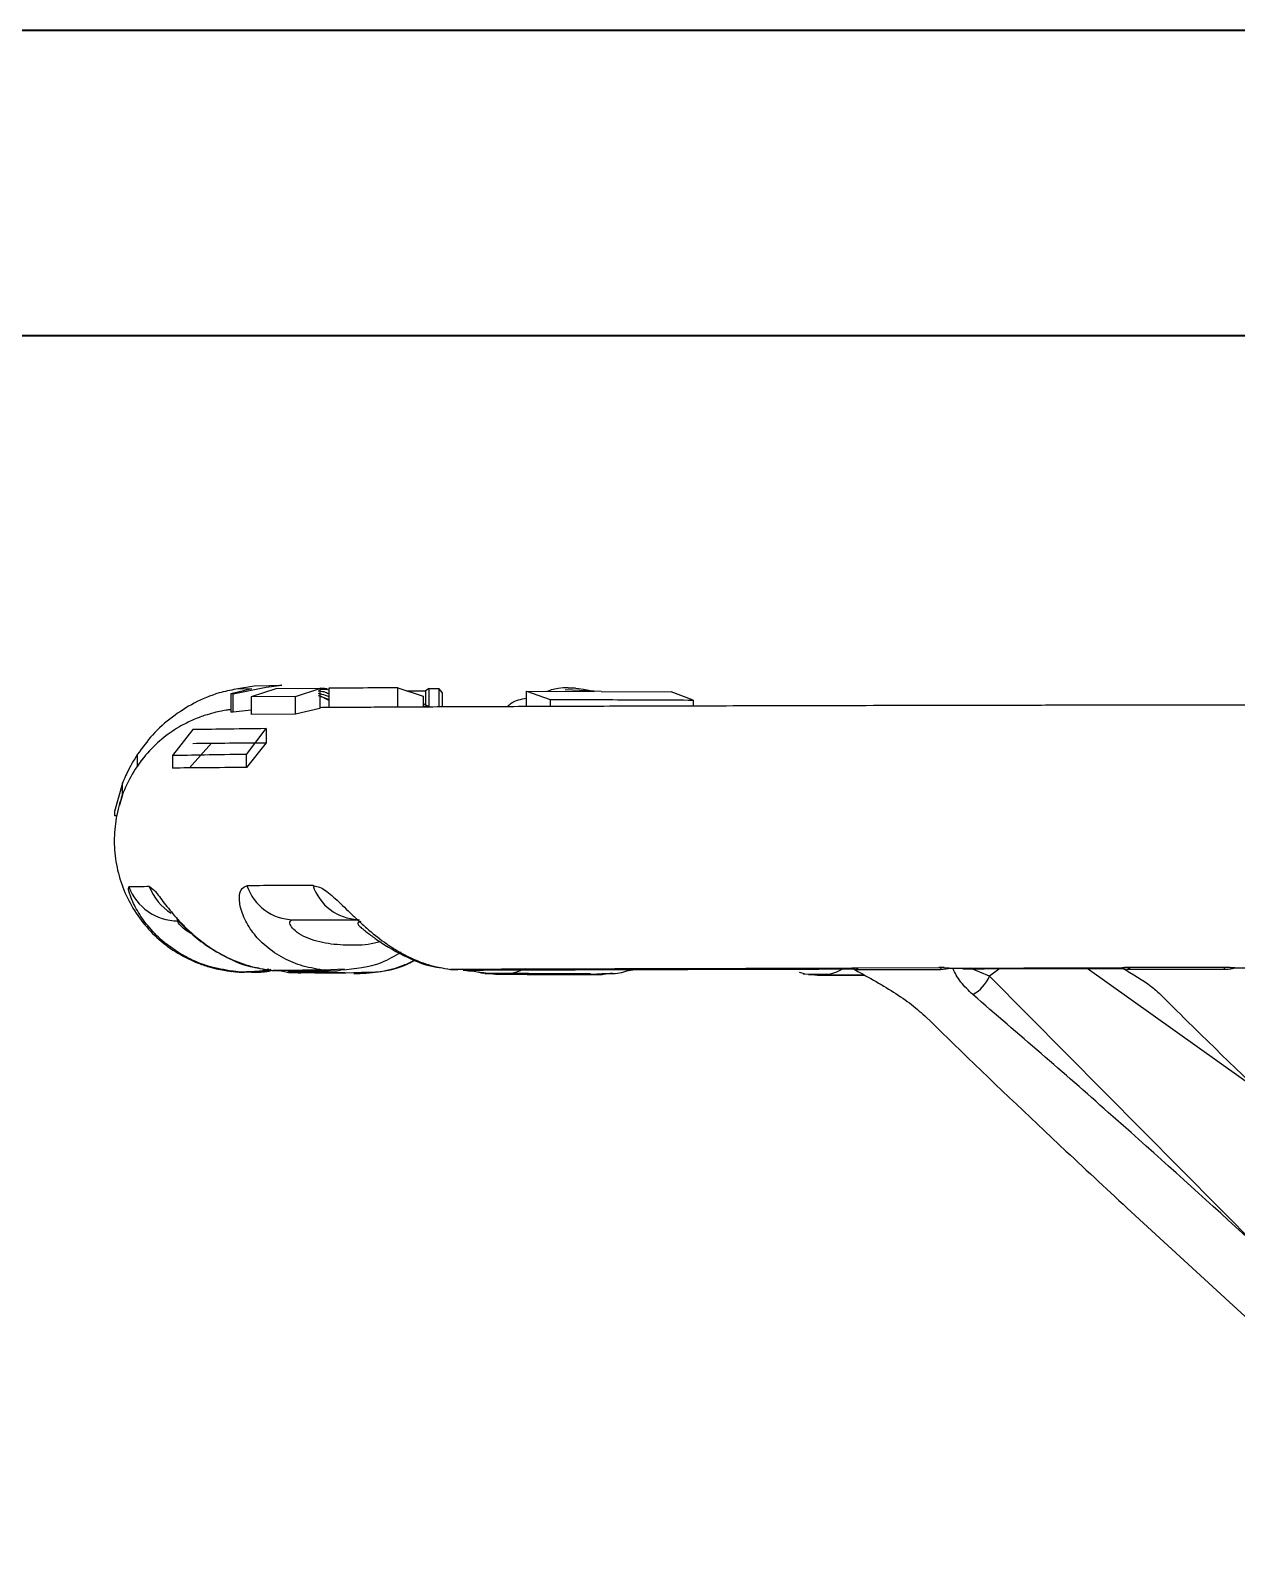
# Model space of a CAD drawing. Header units: millimetres. Extents: x 5659 to 7608, y 3628 to 5007.
# Drawn here: x 6862.7 to 6954.4, y 4890.6 to 5006.6 of the extents above; entities that cross this region are included whole.
import ezdxf

# ---------------------------------------------------------------- set-up
doc = ezdxf.new("R2010")
doc.units = ezdxf.units.MM
doc.layers.add('AM_BOR', color=7, linetype='Continuous', lineweight=50)
doc.layers.add('粗实线', color=7, linetype='Continuous', lineweight=40)

# ---------------------------------------------------------------- blocks, each defined once
blk = doc.blocks.new('rA3')
at = {"layer": '粗实线'}
for p, q in [((753.384, 421.26), (333.384, 421.26)), ((748.384, 416.26), (358.384, 416.26))]:
    blk.add_line(p, q, dxfattribs=at)

msp = doc.modelspace()

# ---------------------------------------------------------------- linework, layer by layer
at = {"color": 7, "linetype": 'Continuous', "lineweight": 25}
for p, q in [((6879.553, 4956.571), (6877.962, 4956.204)), ((6878.14, 4956.208), (6877.962, 4956.204)), ((6877.962, 4956.204), (6877.962, 4954.799)), ((6878.14, 4956.208), (6880.642, 4956.702)), ((6878.14, 4954.802), (6878.14, 4956.208)), ((6879.743, 4956.768), (6878.351, 4956.544)), ((6879.553, 4956.571), (6878.351, 4956.544)), ((6881.376, 4956.579), (6879.514, 4955.963)), ((6880.904, 4956.793), (6879.743, 4956.768)), ((6880.642, 4956.702), (6881.829, 4956.845)), ((6880.927, 4956.795), (6880.904, 4956.793)), ((6881.653, 4956.842), (6880.927, 4956.795)), ((6884.714, 4956.611), (6881.376, 4956.579)), ((6881.829, 4956.845), (6881.653, 4956.842)), ((6882.869, 4956), (6884.714, 4956.611)), ((6884.714, 4956.611), (6884.714, 4955.077)), ((6885.257, 4956.563), (6884.734, 4956.607)), ((6884.754, 4956.641), (6884.918, 4956.623)), ((6885.401, 4956.617), (6885.401, 4955.15)), ((6890.641, 4956.653), (6892.573, 4956.02)), ((6890.641, 4955.182), (6890.641, 4956.653)), ((6891.303, 4956.436), (6892.751, 4956.431)), ((6893.034, 4956.597), (6892.751, 4956.431)), ((6892.751, 4956.431), (6892.751, 4955.36)), ((6893.034, 4956.597), (6893.76, 4956.594)), ((6893.034, 4955.194), (6893.034, 4956.597)), ((6894.06, 4956.268), (6893.76, 4956.594)), ((6893.76, 4956.594), (6893.76, 4955.197)), ((6894.06, 4955.199), (6894.06, 4956.268)), ((6900.43, 4956.401), (6902.223, 4955.778)), ((6900.43, 4956.401), (6905.566, 4956.378)), ((6900.43, 4955.225), (6900.43, 4956.401)), ((6906.106, 4956.376), (6903.38, 4956.497)), ((6904.138, 4956.621), (6903.601, 4956.622)), ((6906.106, 4956.376), (6911.435, 4956.355)), ((6913.097, 4955.725), (6911.435, 4956.355)), ((6882.869, 4956), (6879.514, 4955.963)), ((6879.514, 4955.963), (6879.514, 4954.62)), ((6882.869, 4954.648), (6882.869, 4956)), ((6884.714, 4955.077), (6882.869, 4954.648)), ((6885.401, 4955.765), (6885.036, 4955.904)), ((6892.573, 4956.02), (6892.573, 4955.192)), ((6892.573, 4955.456), (6892.962, 4955.247)), ((6892.962, 4955.247), (6892.573, 4955.24)), ((6902.223, 4955.778), (6902.223, 4955.231)), ((6913.097, 4955.725), (6913.097, 4955.265)), ((6878.14, 4954.802), (6877.962, 4954.799)), ((6879.514, 4954.964), (6878.14, 4954.802)), ((6882.869, 4954.648), (6879.514, 4954.62)), ((6875.082, 4953.474), (6873.535, 4951.499)), ((6879.151, 4951.599), (6880.649, 4953.554)), ((6880.649, 4953.554), (6880.649, 4952.481)), ((6870.87, 4950.702), (6870.87, 4951.608)), ((6874.824, 4950.579), (6876.48, 4952.448)), ((6880.649, 4952.481), (6879.151, 4950.6)), ((6879.151, 4950.6), (6879.151, 4951.599)), ((6873.535, 4951.499), (6873.535, 4950.554)), ((6869.723, 4949.414), (6869.128, 4947.267)), ((6869.735, 4949.436), (6869.723, 4949.414)), ((6869.723, 4948.52), (6869.723, 4949.414)), ((6869.735, 4948.544), (6869.735, 4949.436)), ((6869.723, 4948.52), (6869.506, 4947.739)), ((6869.735, 4948.544), (6869.723, 4948.52)), ((6869.128, 4947.267), (6869.128, 4946.916)), ((6869.278, 4946.916), (6869.128, 4946.916)), ((6882.716, 4939.035), (6887.626, 4939.062)), ((6882.716, 4939.035), (6887.746, 4939.032)), ((6880.362, 4935.197), (6880.843, 4935.302)), ((6886.61, 4935.267), (6885.021, 4935.201)), ((6894.449, 4935.29), (6894.645, 4935.261)), ((6925.436, 4935.384), (6931.899, 4935.397)), ((6925.436, 4935.384), (6925.692, 4935.247)), ((6932.188, 4935.396), (6931.785, 4935.395)), ((6931.899, 4935.397), (6931.934, 4935.254)), ((6931.934, 4935.254), (6932.677, 4935.357)), ((6935.617, 4934.735), (6934.151, 4935.348)), ((6936.4, 4935.317), (6935.617, 4934.735)), ((6956.428, 4925.795), (6943.042, 4935.328)), ((6945.706, 4935.363), (6945.789, 4935.357)), ((6946.075, 4935.421), (6953.46, 4935.432)), ((6946.075, 4935.421), (6946.357, 4935.265)), ((6946.357, 4935.265), (6953.453, 4935.269)), ((6953.46, 4935.432), (6953.453, 4935.269)), ((6878.129, 4935.104), (6878.042, 4935.108)), ((6878.049, 4935.115), (6878.084, 4935.125)), ((6878.084, 4935.125), (6878.13, 4935.151)), ((6878.174, 4935.116), (6878.13, 4935.151)), ((6878.174, 4935.116), (6878.13, 4935.104)), ((6878.441, 4935.083), (6878.414, 4935.115)), ((6879.121, 4935.108), (6881.034, 4935.178)), ((6882.259, 4935.036), (6881.558, 4935.18)), ((6882.347, 4935.027), (6882.183, 4935.061)), ((6882.259, 4935.036), (6882.183, 4935.061)), ((6882.304, 4935.036), (6882.259, 4935.036)), ((6882.876, 4935.047), (6882.347, 4935.027)), ((6882.872, 4935.028), (6883.251, 4934.976)), ((6885.02, 4935.129), (6882.876, 4935.047)), ((6884.926, 4935.211), (6885.103, 4935.24)), ((6885.021, 4935.201), (6885.103, 4935.24)), ((6886, 4935.154), (6886.352, 4935.219)), ((6886.697, 4934.994), (6887.899, 4935.042)), ((6887.298, 4934.946), (6887.594, 4934.944)), ((6894.747, 4935.25), (6894.665, 4935.261)), ((6894.747, 4935.25), (6894.965, 4935.26)), ((6896.92, 4935.004), (6896.344, 4935.13)), ((6896.76, 4935.074), (6897.097, 4935.028)), ((6897.255, 4934.94), (6896.969, 4934.977)), ((6897.168, 4934.95), (6896.969, 4934.977)), ((6897.097, 4935.028), (6897.156, 4935.02)), ((6897.156, 4935.02), (6898.105, 4934.892)), ((6905.386, 4934.909), (6906.185, 4934.949)), ((6906.129, 4934.864), (6906.941, 4934.987)), ((6906.185, 4934.949), (6906.369, 4934.959)), ((6908.026, 4935.153), (6908.679, 4935.252)), ((6921.566, 4934.927), (6921.172, 4935.026)), ((6921.869, 4934.861), (6921.457, 4934.903)), ((6921.56, 4934.894), (6921.457, 4934.903)), ((6922.031, 4934.872), (6921.869, 4934.861)), ((6921.869, 4934.861), (6926.04, 4934.852)), ((6922.448, 4934.871), (6922.031, 4934.872)), ((6922.154, 4934.879), (6922.556, 4934.819)), ((6925.692, 4935.247), (6931.934, 4935.254)), ((6956.009, 4914.174), (6935.617, 4934.735)), ((6946.401, 4916.836), (6974.98, 4890.578))]:
    msp.add_line(p, q, dxfattribs=at)
for centre, radius, start, end in [((6873.091, 4829.097), 112.461, 90.67829, 91.46899), ((6873.94, 4942.935), 3.99, 200.7466, 269.94723), ((6875.494, 4942.949), 3.987, 200.53714, 238.92466), ((6902.837, 1041.26), 3900.426, 90.273673, 90.347423), ((6882.782, 4942.831), 3.796, 198.69099, 269.01094), ((6887.727, 4942.752), 3.692, 197.51104, 268.43264), ((6894.779, 6342.057), 1407.053, 269.518479, 269.594895), ((6932.879, 4935.935), 2.99, 299.82941, 336.32535)]:
    msp.add_arc(centre, radius, start, end, dxfattribs=at)
for points, knots in [([(6878.348, 4956.545), (6877.917, 4956.462), (6876.819, 4956.253), (6875.177, 4955.541), (6873.471, 4954.469), (6872.004, 4953.159), (6871.236, 4952.108), (6870.87, 4951.608)], [0, 0, 0, 0, 0.1436466, 0.3657796, 0.5794741, 0.7996194, 1, 1, 1, 1]), ([(6884.585, 4956.427), (6884.74, 4956.412), (6885.062, 4956.381), (6885.285, 4956.271), (6885.401, 4956.214)], [0, 0, 0, 0, 0.4794776, 1, 1, 1, 1]), ([(6884.585, 4956.236), (6884.677, 4956.218), (6884.993, 4956.157), (6885.231, 4956.055), (6885.401, 4955.983)], [0, 0, 0, 0, 0.2892723, 1, 1, 1, 1]), ([(6885.401, 4956.486), (6885.399, 4956.486), (6885.18, 4956.552), (6884.946, 4956.532), (6884.714, 4956.513)], [0, 0, 0, 0, 0.0059339, 1, 1, 1, 1]), ([(6884.726, 4956.634), (6884.88, 4956.638), (6885.066, 4956.643), (6885.245, 4956.592), (6885.276, 4956.583)], [0, 0, 0, 0, 0.8253899, 1, 1, 1, 1]), ([(6890.641, 4956.653), (6889.596, 4956.648), (6887.502, 4956.636), (6886.102, 4956.623), (6885.401, 4956.617)], [0, 0, 0, 0, 0.4988559, 1, 1, 1, 1]), ([(6901.989, 4956.394), (6902.144, 4956.451), (6903.294, 4956.869), (6904.512, 4956.606), (6905.566, 4956.378)], [0, 0, 0, 0, 0.1344178, 1, 1, 1, 1]), ([(6877.962, 4954.991), (6877.909, 4954.985), (6877.771, 4954.97), (6877.393, 4954.914), (6876.825, 4954.801), (6876.104, 4954.608), (6875.191, 4954.281), (6874.065, 4953.734), (6872.808, 4952.886), (6871.58, 4951.724), (6870.529, 4950.308), (6869.736, 4948.713), (6869.236, 4946.999), (6869.048, 4945.223), (6869.176, 4943.441), (6869.619, 4941.71), (6870.361, 4940.084), (6871.378, 4938.616), (6872.638, 4937.353), (6874.003, 4936.4), (6875.262, 4935.793), (6876.258, 4935.452), (6877.018, 4935.264), (6877.591, 4935.162), (6877.914, 4935.12), (6878.018, 4935.11), (6878.042, 4935.108)], [0, 0, 0, 0, 0.0148867, 0.0392673, 0.0620584, 0.0873333, 0.1182037, 0.1585511, 0.2087423, 0.2639748, 0.320539, 0.3773811, 0.4342854, 0.491206, 0.5481328, 0.6050646, 0.6620035, 0.7189518, 0.7759064, 0.832816, 0.878701, 0.9113007, 0.9380514, 0.963413, 0.9915051, 1, 1, 1, 1]), ([(6884.585, 4956.077), (6884.658, 4956.058), (6884.943, 4955.981), (6885.205, 4955.838), (6885.401, 4955.732)], [0, 0, 0, 0, 0.2547132, 1, 1, 1, 1]), ([(6885.401, 4955.69), (6885.238, 4955.785), (6885.019, 4955.914), (6884.777, 4955.982), (6884.714, 4955.999)], [0, 0, 0, 0, 0.7422142, 1, 1, 1, 1]), ([(7039.444, 4955.396), (7037.046, 4955.396), (7033.665, 4955.396), (7028.662, 4955.396), (7024.37, 4955.395), (7019.266, 4955.394), (7013.924, 4955.392), (7008.358, 4955.39), (7002.656, 4955.387), (6996.871, 4955.384), (6991.046, 4955.381), (6985.216, 4955.376), (6979.409, 4955.372), (6973.65, 4955.367), (6967.958, 4955.361), (6962.354, 4955.355), (6956.854, 4955.348), (6951.472, 4955.341), (6946.223, 4955.333), (6941.119, 4955.325), (6936.171, 4955.316), (6931.391, 4955.307), (6926.789, 4955.298), (6922.372, 4955.288), (6918.15, 4955.278), (6914.13, 4955.268), (6910.319, 4955.258), (6906.721, 4955.247), (6903.343, 4955.236), (6900.188, 4955.224), (6897.26, 4955.213), (6894.561, 4955.201), (6892.093, 4955.19), (6889.853, 4955.178), (6887.848, 4955.166), (6886.123, 4955.155), (6885.16, 4955.148), (6884.714, 4955.144)], [0, 0, 0, 0, 0.0344071, 0.0485109, 0.0718894, 0.0961605, 0.1221805, 0.149305, 0.1772714, 0.2058697, 0.2349502, 0.2644009, 0.2941371, 0.3240924, 0.3542143, 0.3844599, 0.4147936, 0.445185, 0.4756078, 0.5060385, 0.5364555, 0.5668389, 0.5971695, 0.6274283, 0.6575964, 0.6876542, 0.7175815, 0.7473561, 0.7769545, 0.8063502, 0.8355137, 0.8644114, 0.8930048, 0.921249, 0.9490912, 0.9764687, 1, 1, 1, 1]), ([(6898.96, 4955.219), (6899.063, 4955.312), (6899.485, 4955.693), (6900.023, 4955.794), (6900.43, 4955.87)], [0, 0, 0, 0, 0.2430477, 1, 1, 1, 1]), ([(6902.223, 4955.778), (6903.88, 4955.769), (6907.202, 4955.752), (6911.129, 4955.734), (6913.097, 4955.725)], [0, 0, 0, 0, 0.498853, 1, 1, 1, 1]), ([(6880.649, 4953.554), (6879.531, 4953.54), (6877.311, 4953.512), (6875.822, 4953.487), (6875.082, 4953.474)], [0, 0, 0, 0, 0.5034187, 1, 1, 1, 1]), ([(6870.87, 4951.608), (6870.724, 4951.378), (6870.437, 4950.924), (6870.098, 4950.269), (6869.882, 4949.79), (6869.782, 4949.549), (6869.744, 4949.456), (6869.738, 4949.443), (6869.735, 4949.436)], [0, 0, 0, 0, 0.2914797, 0.5750699, 0.8079281, 0.8967748, 0.9490808, 1, 1, 1, 1]), ([(6879.151, 4951.599), (6878.023, 4951.581), (6875.783, 4951.546), (6874.281, 4951.515), (6873.535, 4951.499)], [0, 0, 0, 0, 0.5039201, 1, 1, 1, 1]), ([(6875.082, 4952.435), (6875.827, 4952.443), (6877.317, 4952.458), (6879.538, 4952.473), (6880.649, 4952.481)], [0, 0, 0, 0, 0.4999998, 1, 1, 1, 1]), ([(6871.443, 4951.453), (6871.44, 4951.45), (6871.2, 4951.248), (6871.034, 4950.973), (6870.87, 4950.702)], [0, 0, 0, 0, 0.0135543, 1, 1, 1, 1]), ([(6879.151, 4950.6), (6878.031, 4950.593), (6875.79, 4950.577), (6874.287, 4950.562), (6873.535, 4950.554)], [0, 0, 0, 0, 0.5000002, 1, 1, 1, 1]), ([(6878.084, 4935.125), (6877.482, 4935.225), (6876.312, 4935.418), (6874.658, 4936.101), (6873.44, 4936.863), (6872.591, 4937.571), (6872.03, 4938.124), (6871.537, 4938.699), (6871.108, 4939.294), (6870.763, 4939.866), (6870.409, 4940.573), (6870.152, 4941.326), (6870.189, 4941.457), (6870.208, 4941.522)], [0, 0, 0, 0, 0.1284973, 0.2497639, 0.3799902, 0.4410033, 0.4995684, 0.5633982, 0.624473, 0.6884765, 0.7497189, 0.8750081, 1, 1, 1, 1]), ([(6871.76, 4941.551), (6871.876, 4941.488), (6872.108, 4941.363), (6872.761, 4940.469), (6873.492, 4939.537), (6874.203, 4938.75), (6874.975, 4937.986), (6875.866, 4937.255), (6876.857, 4936.609), (6877.912, 4936.04), (6879.323, 4935.47), (6880.493, 4935.279), (6881.094, 4935.18)], [0, 0, 0, 0, 0.12453307, 0.24972036, 0.37466042, 0.43581286, 0.49973693, 0.61930852, 0.68312671, 0.74990605, 0.87133509, 1, 1, 1, 1]), ([(6884.926, 4935.211), (6884.359, 4935.31), (6883.257, 4935.5), (6881.745, 4936.182), (6880.672, 4936.944), (6879.964, 4937.654), (6879.518, 4938.207), (6879.154, 4938.783), (6878.872, 4939.379), (6878.69, 4939.953), (6878.578, 4940.662), (6878.666, 4941.418), (6879.013, 4941.549), (6879.186, 4941.614)], [0, 0, 0, 0, 0.1284725, 0.2497517, 0.3799936, 0.4410084, 0.4995707, 0.5633997, 0.6244689, 0.6884772, 0.7497185, 0.8750106, 1, 1, 1, 1]), ([(6884.207, 4941.642), (6884.471, 4941.579), (6885.001, 4941.452), (6886.013, 4940.553), (6886.957, 4939.617), (6887.788, 4938.827), (6888.647, 4938.061), (6889.584, 4937.328), (6890.584, 4936.682), (6891.626, 4936.114), (6892.988, 4935.546), (6894.082, 4935.358), (6894.645, 4935.261)], [0, 0, 0, 0, 0.1245352, 0.24971233, 0.37466833, 0.43581207, 0.49973476, 0.6193036, 0.68313056, 0.74992474, 0.87137284, 1, 1, 1, 1]), ([(6873.877, 4939.122), (6873.868, 4939.119), (6873.835, 4939.111), (6873.961, 4938.958), (6874.24, 4938.657), (6874.854, 4938.064), (6875.89, 4937.18), (6877.586, 4936.164), (6879.068, 4935.487), (6879.979, 4935.393), (6880.115, 4935.379)], [0, 0, 0, 0, 0.023323, 0.0856596, 0.1580207, 0.2430344, 0.4417407, 0.6789866, 0.9522608, 1, 1, 1, 1]), ([(6875.134, 4937.9), (6875.005, 4937.961), (6874.622, 4938.145), (6874.176, 4938.514), (6873.895, 4938.871), (6873.922, 4938.92), (6873.936, 4938.945)], [0, 0, 0, 0, 0.1407072, 0.4184993, 0.7090977, 1, 1, 1, 1]), ([(6889.288, 4937.369), (6889.148, 4937.329), (6888.381, 4937.106), (6886.964, 4937.06), (6885.128, 4937.194), (6883.698, 4937.627), (6882.834, 4938.159), (6882.456, 4938.602), (6882.422, 4938.962), (6882.618, 4939.011), (6882.716, 4939.035)], [0, 0, 0, 0, 0.0426739, 0.2343151, 0.4259587, 0.6169991, 0.7170695, 0.8085352, 0.9042176, 1, 1, 1, 1]), ([(6887.842, 4938.903), (6887.796, 4938.89), (6887.643, 4938.846), (6887.577, 4938.772), (6887.68, 4938.6), (6887.954, 4938.356), (6888.295, 4938.084), (6888.758, 4937.736), (6889.848, 4936.961), (6891.429, 4936.099), (6893.044, 4935.482), (6893.844, 4935.408), (6894.039, 4935.39)], [0, 0, 0, 0, 0.0349153, 0.1182998, 0.1932785, 0.2622653, 0.3240599, 0.3768786, 0.4681528, 0.7421421, 0.9372986, 1, 1, 1, 1]), ([(6886.352, 4935.219), (6887.41, 4935.314), (6889.039, 4935.459), (6890.425, 4936.295), (6890.911, 4936.588)], [0, 0, 0, 0, 0.64930935, 1, 1, 1, 1]), ([(6887.567, 4934.944), (6888.178, 4934.977), (6889.373, 4935.041), (6890.844, 4935.439), (6891.652, 4935.826), (6891.928, 4935.959)], [0, 0, 0, 0, 0.4074999, 0.7971073, 1, 1, 1, 1]), ([(6887.899, 4935.042), (6888.363, 4935.044), (6889.691, 4935.052), (6891.101, 4935.459), (6891.892, 4935.956), (6891.907, 4935.966)], [0, 0, 0, 0, 0.3456559, 0.9874843, 1, 1, 1, 1]), ([(6894.645, 4935.261), (6896.175, 4935.267), (6899.241, 4935.279), (6904.195, 4935.294), (6909.189, 4935.308), (6914.172, 4935.321), (6919.47, 4935.333), (6923.272, 4935.34), (6925.174, 4935.344)], [0, 0, 0, 0, 0.1901055, 0.3809491, 0.5349186, 0.6888882, 0.8444441, 1, 1, 1, 1]), ([(6925.205, 4935.331), (6922.89, 4935.327), (6918.249, 4935.318), (6912.29, 4935.304), (6907.1, 4935.291), (6902.631, 4935.278), (6898.466, 4935.264), (6895.986, 4935.255), (6894.747, 4935.25)], [0, 0, 0, 0, 0.1905993, 0.3819402, 0.5356681, 0.689396, 0.844698, 1, 1, 1, 1]), ([(6895.519, 4935.291), (6895.59, 4935.262), (6895.858, 4935.156), (6896.139, 4935.141), (6896.344, 4935.13)], [0, 0, 0, 0, 0.26625625, 1, 1, 1, 1]), ([(6895.626, 4935.206), (6895.654, 4935.206), (6896.606, 4935.21), (6898.705, 4935.218), (6901.943, 4935.231), (6905.452, 4935.243), (6909.19, 4935.254), (6913.158, 4935.265), (6917.355, 4935.276), (6921.383, 4935.286), (6924.1, 4935.292), (6925.269, 4935.295)], [0, 0, 0, 0, 0.003964, 0.1311845, 0.2589432, 0.3871182, 0.5156196, 0.6443792, 0.7733439, 0.9024716, 1, 1, 1, 1]), ([(6900.334, 4935.313), (6900.115, 4935.216), (6899.194, 4934.809), (6898.094, 4934.883), (6897.255, 4934.94)], [0, 0, 0, 0, 0.2374131, 1, 1, 1, 1]), ([(6924.45, 4935.293), (6924.257, 4935.177), (6923.657, 4934.816), (6922.881, 4934.861), (6922.355, 4934.892)], [0, 0, 0, 0, 0.3216108, 1, 1, 1, 1]), ([(6925.174, 4935.344), (6925.17, 4935.352), (6925.162, 4935.367), (6925.272, 4935.382), (6925.387, 4935.383), (6925.436, 4935.384)], [0, 0, 0, 0, 0.36415878, 0.730056, 1, 1, 1, 1]), ([(6925.174, 4935.344), (6925.245, 4935.316), (6925.389, 4935.259), (6925.59, 4935.251), (6925.692, 4935.247)], [0, 0, 0, 0, 0.4905779, 1, 1, 1, 1]), ([(6925.205, 4935.331), (6926.281, 4934.743), (6927.898, 4933.858), (6929.757, 4932.579), (6930.479, 4931.931), (6930.846, 4931.602)], [0, 0, 0, 0, 0.49488154, 0.74351817, 1, 1, 1, 1]), ([(6931.899, 4935.397), (6931.979, 4935.396), (6932.14, 4935.395), (6932.422, 4935.377), (6932.6, 4935.363), (6932.677, 4935.357)], [0, 0, 0, 0, 0.3587973, 0.7200357, 1, 1, 1, 1]), ([(6932.677, 4935.357), (6934.777, 4935.361), (6938.982, 4935.367), (6943.453, 4935.373), (6945.691, 4935.376)], [0, 0, 0, 0, 0.4993351, 1, 1, 1, 1]), ([(6932.839, 4935.345), (6934.918, 4935.348), (6939.077, 4935.355), (6943.496, 4935.36), (6945.706, 4935.363)], [0, 0, 0, 0, 0.5000042, 1, 1, 1, 1]), ([(6934.366, 4933.341), (6934.031, 4933.664), (6933.304, 4934.361), (6933.002, 4935.001), (6932.839, 4935.345)], [0, 0, 0, 0, 0.461832, 1, 1, 1, 1]), ([(6933.59, 4935.311), (6934.46, 4935.313), (6936.988, 4935.318), (6941.072, 4935.325), (6944.362, 4935.33), (6945.859, 4935.332)], [0, 0, 0, 0, 0.2220878, 0.6459102, 1, 1, 1, 1]), ([(6945.691, 4935.376), (6945.698, 4935.384), (6945.711, 4935.401), (6945.856, 4935.418), (6946.005, 4935.42), (6946.075, 4935.421)], [0, 0, 0, 0, 0.3445815, 0.6913843, 1, 1, 1, 1]), ([(6945.691, 4935.376), (6945.859, 4935.327), (6946.061, 4935.268), (6946.315, 4935.265), (6946.357, 4935.265)], [0, 0, 0, 0, 0.8320754, 1, 1, 1, 1]), ([(6945.706, 4935.363), (6946.501, 4934.908), (6947.616, 4934.27), (6948.374, 4933.579), (6948.591, 4933.381)], [0, 0, 0, 0, 0.7138885, 1, 1, 1, 1]), ([(6953.453, 4935.269), (6953.588, 4935.273), (6953.865, 4935.282), (6954.165, 4935.351), (6954.319, 4935.387)], [0, 0, 0, 0, 0.4892665, 1, 1, 1, 1]), ([(6953.461, 4935.432), (6953.553, 4935.431), (6953.738, 4935.429), (6954.049, 4935.409), (6954.233, 4935.394), (6954.319, 4935.387)], [0, 0, 0, 0, 0.3456454, 0.6937449, 1, 1, 1, 1]), ([(6954.319, 4935.387), (6957.186, 4935.39), (6962.933, 4935.396), (6971.353, 4935.403), (6979.378, 4935.409), (6986.982, 4935.413), (6994.737, 4935.417), (7000.016, 4935.419), (7002.656, 4935.42)], [0, 0, 0, 0, 0.1905194, 0.3817787, 0.5355474, 0.689316, 0.844658, 1, 1, 1, 1]), ([(6878.146, 4935.098), (6878.207, 4935.091), (6878.472, 4935.064), (6878.709, 4935.055), (6878.882, 4935.048), (6878.988, 4935.043)], [0, 0, 0, 0, 0.102874, 0.44986243, 1, 1, 1, 1]), ([(6880.99, 4935.241), (6880.967, 4935.233), (6880.075, 4934.942), (6879.112, 4935.03), (6878.174, 4935.116)], [0, 0, 0, 0, 0.0262577, 1, 1, 1, 1]), ([(6879.539, 4935.06), (6879.982, 4935.051), (6880.489, 4935.04), (6880.974, 4935.163), (6881.034, 4935.178)], [0, 0, 0, 0, 0.8752223, 1, 1, 1, 1]), ([(6880.87, 4935.216), (6880.85, 4935.212), (6880.631, 4935.167), (6880.341, 4935.136), (6880.005, 4935.097), (6879.913, 4935.092), (6879.859, 4935.088)], [0, 0, 0, 0, 0.0243784, 0.2655272, 0.5754897, 1, 1, 1, 1]), ([(6881.094, 4935.18), (6881.639, 4935.185), (6882.728, 4935.196), (6884.193, 4935.206), (6884.926, 4935.211)], [0, 0, 0, 0, 0.4993996, 1, 1, 1, 1]), ([(6885.021, 4935.201), (6884.289, 4935.196), (6882.825, 4935.186), (6881.735, 4935.175), (6881.189, 4935.17)], [0, 0, 0, 0, 0.4993996, 1, 1, 1, 1]), ([(6882.281, 4935.121), (6882.566, 4935.125), (6883.238, 4935.132), (6884.48, 4935.142), (6885.536, 4935.15), (6886.033, 4935.154)], [0, 0, 0, 0, 0.2805546, 0.6611713, 1, 1, 1, 1]), ([(6882.347, 4935.027), (6882.978, 4935.021), (6884.242, 4935.01), (6885.878, 4934.999), (6886.697, 4934.994)], [0, 0, 0, 0, 0.499399, 1, 1, 1, 1]), ([(6886.613, 4935.003), (6885.793, 4935.009), (6884.264, 4935.019), (6883.081, 4935.029), (6882.533, 4935.034)], [0, 0, 0, 0, 0.53618073, 1, 1, 1, 1]), ([(6897.255, 4934.94), (6898.526, 4934.935), (6901.07, 4934.924), (6903.946, 4934.914), (6905.386, 4934.909)], [0, 0, 0, 0, 0.4993995, 1, 1, 1, 1]), ([(6905.305, 4934.919), (6903.867, 4934.924), (6901.089, 4934.934), (6898.632, 4934.944), (6897.447, 4934.949)], [0, 0, 0, 0, 0.5178805, 1, 1, 1, 1]), ([(6898.082, 4934.892), (6898.087, 4934.892), (6899.09, 4934.888), (6901.32, 4934.88), (6904.011, 4934.87), (6905.721, 4934.865), (6906.188, 4934.864)], [0, 0, 0, 0, 0.0022858, 0.4215553, 0.8421077, 1, 1, 1, 1]), ([(6906.369, 4934.959), (6906.801, 4934.933), (6907.435, 4934.896), (6908.088, 4935.165), (6908.297, 4935.251)], [0, 0, 0, 0, 0.6801758, 1, 1, 1, 1]), ([(6922.543, 4934.82), (6923.532, 4934.817), (6924.692, 4934.815), (6925.927, 4934.812), (6926.11, 4934.812)], [0, 0, 0, 0, 0.8524702, 1, 1, 1, 1]), ([(6956.009, 4914.174), (6955.261, 4914.855), (6951.521, 4918.261), (6944.442, 4924.649), (6937.823, 4930.36), (6934.366, 4933.341)], [0, 0, 0, 0, 0.1067041, 0.5335339, 1, 1, 1, 1]), ([(6948.591, 4933.381), (6949.275, 4932.699), (6952.698, 4929.289), (6959.322, 4922.979), (6965.407, 4917.359), (6968.542, 4914.464)], [0, 0, 0, 0, 0.1080865, 0.5404726, 1, 1, 1, 1]), ([(6930.846, 4931.602), (6931.534, 4930.926), (6934.977, 4927.549), (6940.168, 4922.625), (6944.742, 4918.377), (6946.401, 4916.836)], [0, 0, 0, 0, 0.13741365, 0.68710792, 1, 1, 1, 1])]:
    msp.add_open_spline(points, degree=3, knots=knots, dxfattribs=at)

# ---------------------------------------------------------------- block references
at = {"layer": 'AM_BOR', "xscale": 4.640625, "yscale": 4.640625, "zscale": 4.640625}
msp.add_blockref('rA3', (4112.204, 3051.684), dxfattribs=at)

doc.saveas('drawing.dxf')
